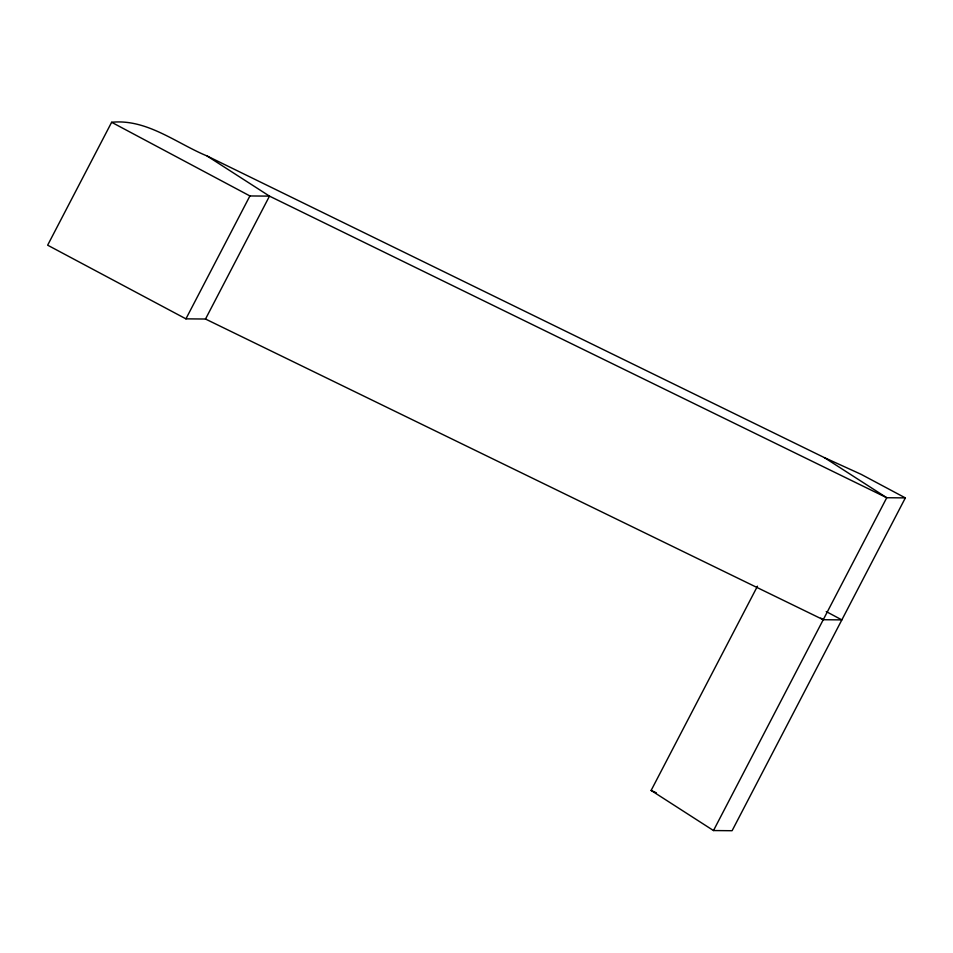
<?xml version="1.0" encoding="UTF-8"?>
<svg xmlns="http://www.w3.org/2000/svg" width="953" height="953" viewBox="0 0 953 953"><rect width="100%" height="100%" fill="white"/><g stroke="black" fill="none" stroke-linecap="round" stroke-linejoin="round"><path stroke-width="1.43" d="M757.456 586.202L651.125 790.442L713.487 830.551L732.095 830.718L905.35 497.895L861.155 474.344L824.393 457.619L207.123 156.006C176.234 143.236 146.869 118.684 111.632 122.282L47.65 245.183L185.93 318.85L205.503 319.029L823.237 619.724L841.844 619.891L826.239 611.576M185.93 318.85L249.912 195.949L269.485 196.127L886.743 497.728L905.35 497.895M205.503 319.029L269.485 196.127L207.123 156.006M713.487 830.551L886.743 497.728L824.393 457.619M651.125 790.442L656.379 792.836M111.632 122.282L249.912 195.949M820.747 618.116L823.237 619.724"/></g></svg>
